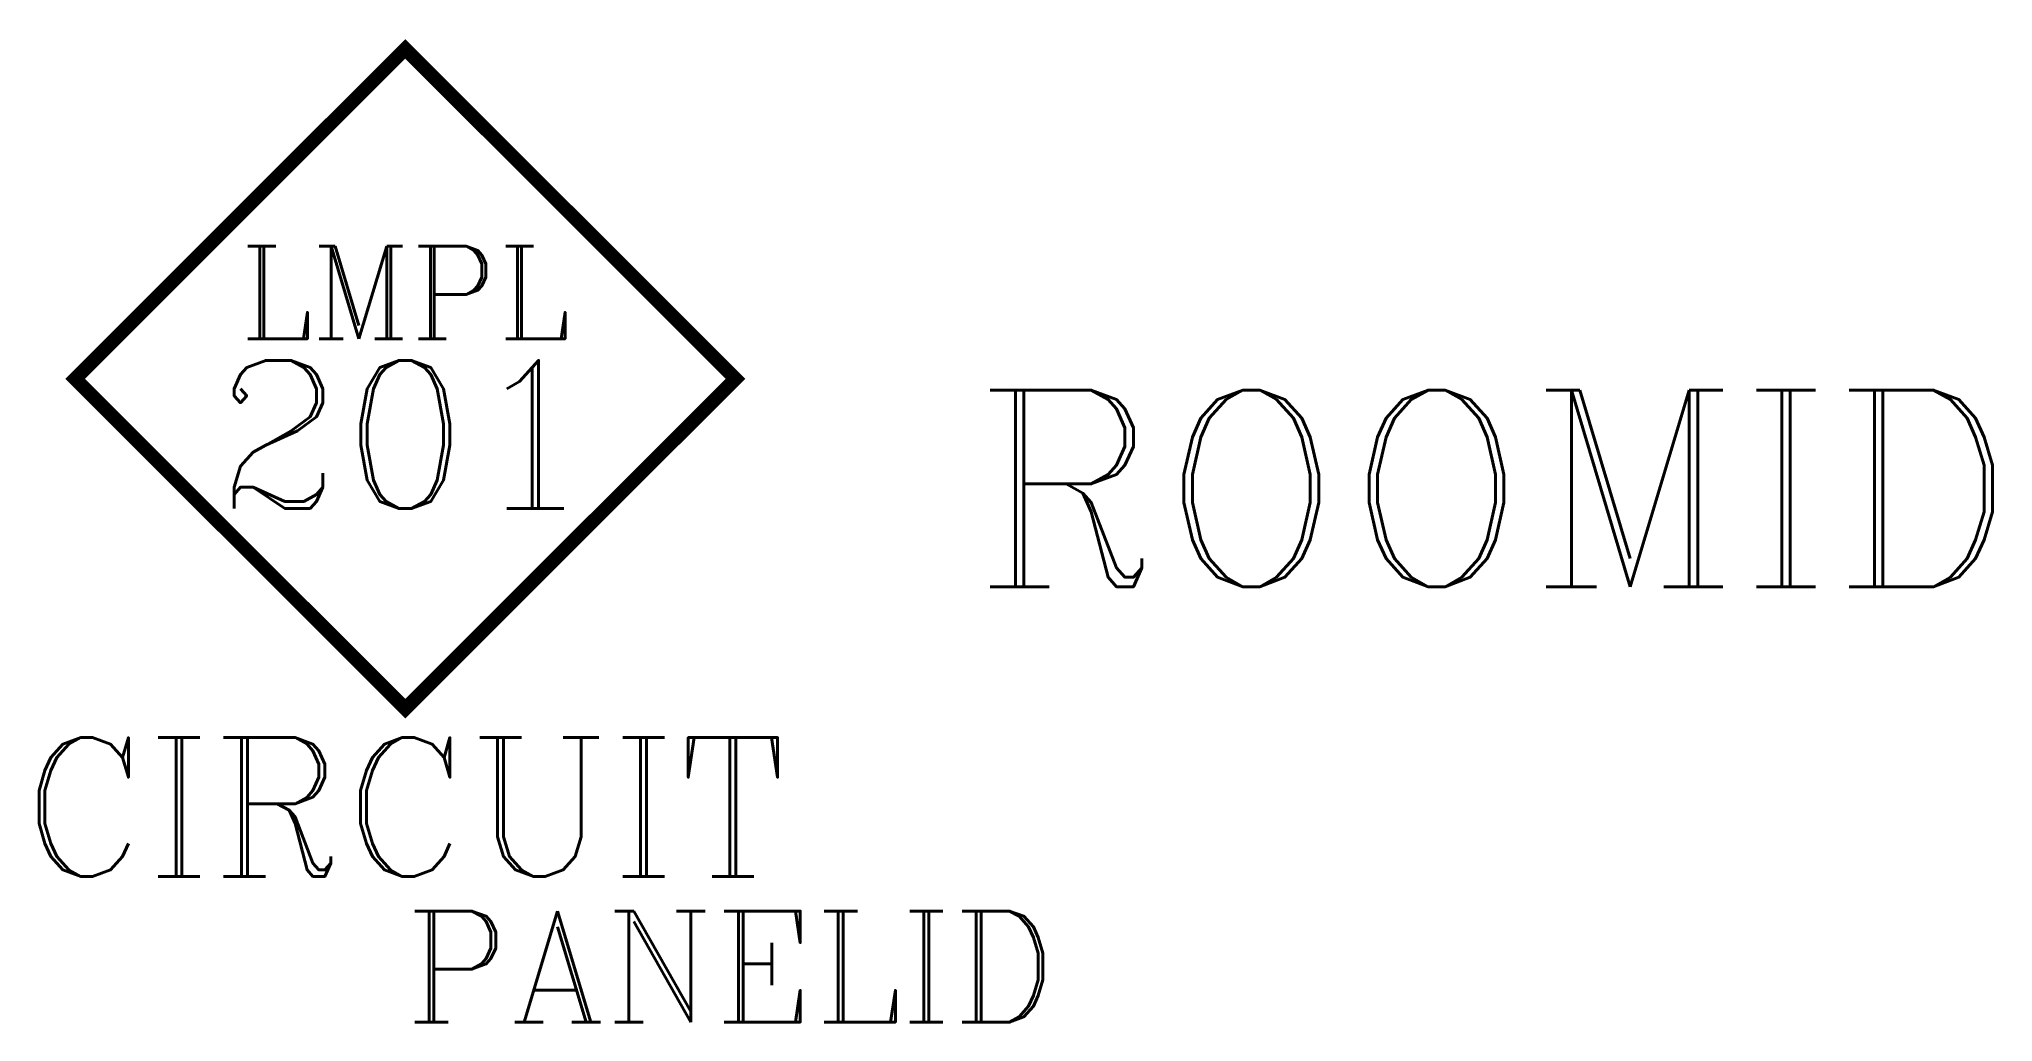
# Model space of a CAD drawing. Header units: inches. Extents: x -20 to 86, y -35 to 18.
import ezdxf
from ezdxf.enums import TextEntityAlignment as Align

# ---------------------------------------------------------------- set-up
doc = ezdxf.new("R2010")
doc.units = ezdxf.units.IN
doc.header["$LTSCALE"] = 48
doc.header["$MEASUREMENT"] = 0
doc.styles.add('ROMANC', font='COMPLEX.SHX')
doc.styles.add('WSNotes', font='complex.shx', dxfattribs={"height": 18})

msp = doc.modelspace()

# ---------------------------------------------------------------- texts
at = {"style": 'WSNotes', "flags": 1}
msp.add_attdef('ROOMID', (30.7, -11.24), '', height=10.62, dxfattribs=at)
at = {"style": 'ROMANC'}
msp.add_attdef('CIRCUIT', text='', height=7.51, dxfattribs=at).set_placement((0, -19.4), align=Align.TOP_CENTER)
msp.add_attdef('PANELID', (0, -34.78), '', height=6, dxfattribs=at)

# ---------------------------------------------------------------- wipeouts: each hides what was drawn before it
at = {"linetype": 'Continuous'}
msp.add_wipeout([(0, -17.84), (-17.84, 0), (0, 17.84), (17.84, 0)], dxfattribs=at)

# ---------------------------------------------------------------- next in the draw order: linework, layer by layer
at = {"linetype": 'Continuous', "const_width": 0.75}
msp.add_lwpolyline([(0, -17.84), (-17.84, 0), (0, 17.84), (17.84, 0)], close=True, dxfattribs=at)

# ---------------------------------------------------------------- next in the draw order: texts
at = {"attachment_point": 2, "style": 'WSNotes'}
for s, insert, char_height, width in [('LMPL', (-0.04, 7.17), 5, 0.1671), ('201', (0, 0.99), 8, 0.0619)]:
    msp.add_mtext(s, dxfattribs=dict(at, insert=insert, char_height=char_height, width=width))

doc.saveas('drawing.dxf')
